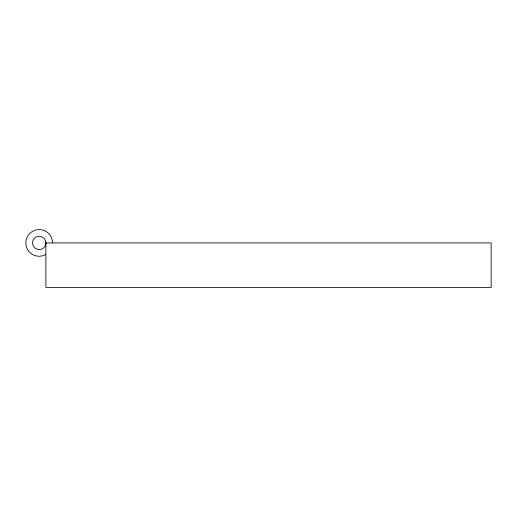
<?xml version="1.0" encoding="UTF-8"?>
<svg xmlns="http://www.w3.org/2000/svg" width="517" height="517" viewBox="0 0 517 517"><rect width="100%" height="100%" fill="white"/><g stroke="black" fill="none" stroke-linecap="round" stroke-linejoin="round"><path stroke-width="0.78" d="M45.884 244.438L45.884 242.919A6.676 6.676 0 0 0 35.867 237.129A6.676 6.676 0 0 0 35.867 248.703A6.676 6.676 0 0 0 45.884 242.919L491.15 242.919L491.15 287.439L45.884 287.439L45.884 242.919M52.566 242.796L52.553 242.919A13.358 13.358 0 0 0 39.208 229.561A13.358 13.358 0 0 0 25.85 242.919A13.358 13.358 0 0 0 39.208 256.277L42.665 255.818L45.884 254.487"/></g></svg>
